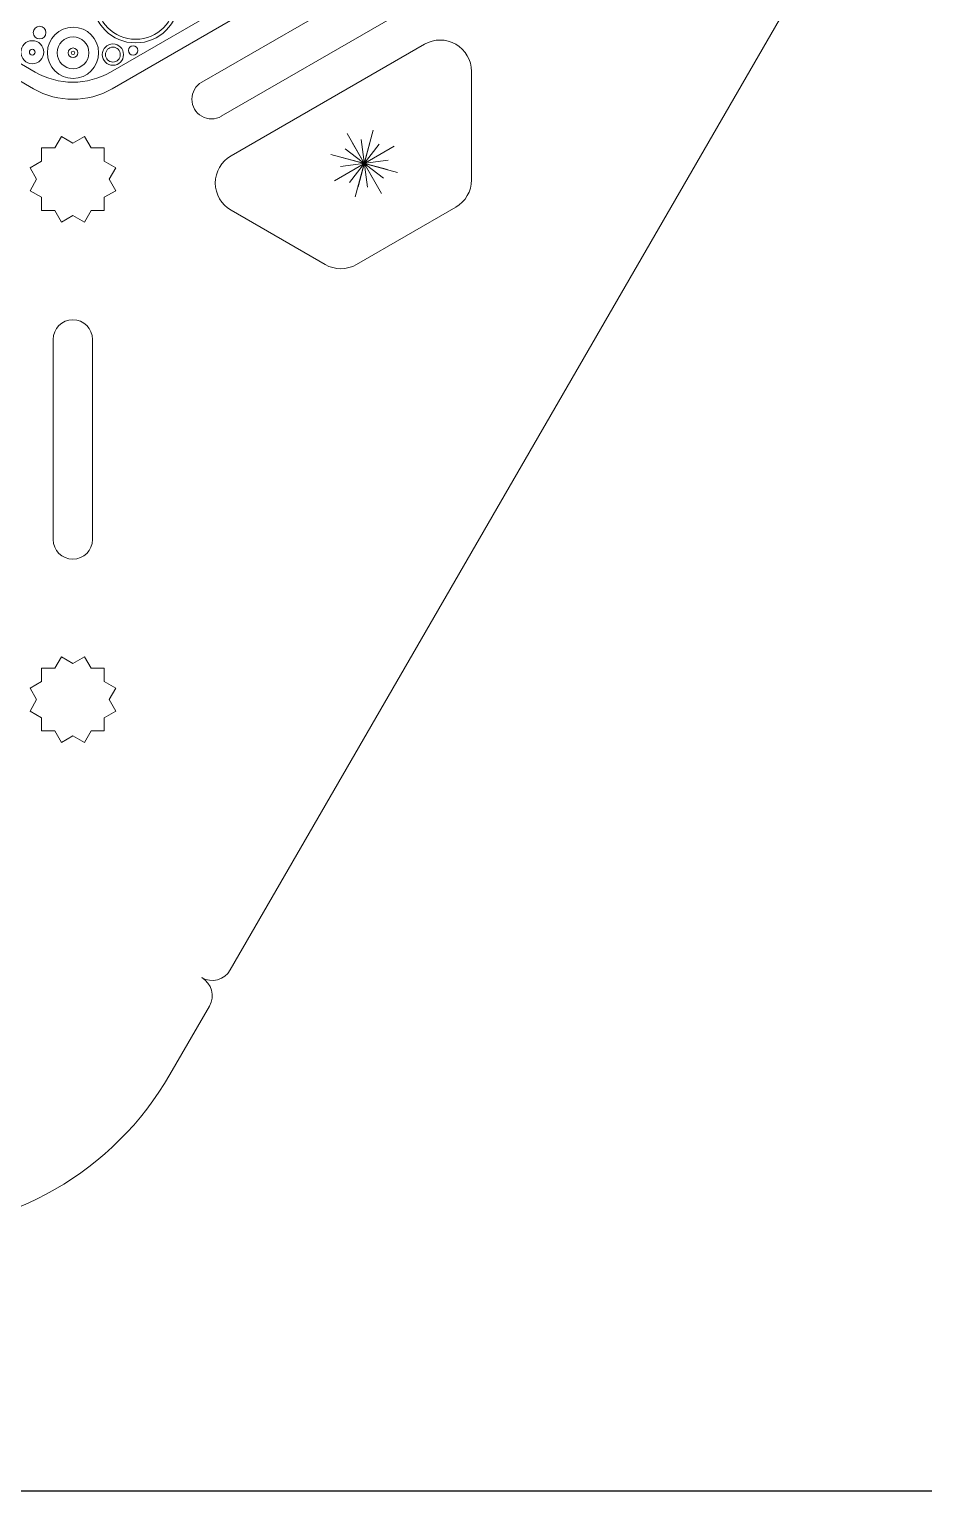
# Model space of a CAD drawing. Header units: millimetres. Extents: x -13 to 887, y 0 to 600.
# Drawn here: x 392.2 to 477.8, y 0 to 139.9 of the extents above; entities that cross this region are included whole.
import ezdxf

# ---------------------------------------------------------------- set-up
doc = ezdxf.new("R2010")
doc.units = ezdxf.units.MM
doc.layers.get('0').update_dxf_attribs({"true_color": 0x000000})
for name, color, linetype, lineweight, true_color in [('Cut_First', 1, 'Continuous', 20, 0xff0000), ('Cut_Second', 1, 'Continuous', 20, 0xff0000), ('Vector Engrave', 5, 'Continuous', 0, 0x0000ff)]:
    doc.layers.add(name, color=color, linetype=linetype, lineweight=lineweight, true_color=true_color)

msp = doc.modelspace()

# ---------------------------------------------------------------- linework, layer by layer
msp.add_line((-13, 0), (887, 0))
at = {"layer": 'Cut_First'}
for p, q in [((362.62, 151.49), (392.62, 134.17)), ((400.12, 134.17), (430.12, 151.49))]:
    msp.add_line(p, q, dxfattribs=at)
msp.add_arc((396.37, 140.66), 7.5, 240, 300, dxfattribs=at)
at = {"layer": 'Cut_Second'}
for p, q in [((512.56, 225), (411.43, 49.84)), ((408.7, 134.79), (425.3, 144.37)), ((427.18, 141.13), (410.57, 131.54)), ((430, 138.43), (411.5, 127.75)), ((434.5, 135.83), (434.5, 125.44)), ((395.28, 129.61), (394.64, 128.51)), ((396.37, 128.97), (395.28, 129.61)), ((397.47, 129.61), (396.37, 128.97)), ((398.11, 128.51), (397.47, 129.61)), ((394.64, 128.51), (393.37, 128.51)), ((393.37, 128.51), (393.37, 127.24)), ((399.37, 128.51), (398.11, 128.51)), ((399.37, 127.24), (399.37, 128.51)), ((393.37, 127.24), (392.28, 126.61)), ((392.28, 126.61), (392.91, 125.51)), ((400.47, 126.61), (399.37, 127.24)), ((399.84, 125.51), (400.47, 126.61)), ((392.91, 125.51), (392.28, 124.41)), ((400.47, 124.41), (399.84, 125.51)), ((392.28, 124.41), (393.37, 123.78)), ((393.37, 123.78), (393.37, 122.51)), ((399.37, 123.78), (400.47, 124.41)), ((399.37, 122.51), (399.37, 123.78)), ((393.37, 122.51), (394.64, 122.51)), ((394.64, 122.51), (395.28, 121.41)), ((395.28, 121.41), (396.37, 122.04)), ((396.37, 122.04), (397.47, 121.41)), ((397.47, 121.41), (398.11, 122.51)), ((398.11, 122.51), (399.37, 122.51)), ((420.5, 117.35), (411.5, 122.55)), ((433, 122.84), (423.5, 117.35)), ((394.5, 91.03), (394.5, 110.19)), ((398.25, 110.19), (398.25, 91.03)), ((395.28, 79.81), (394.64, 78.71)), ((396.37, 79.18), (395.28, 79.81)), ((397.47, 79.81), (396.37, 79.18)), ((398.11, 78.71), (397.47, 79.81)), ((394.64, 78.71), (393.37, 78.71)), ((393.37, 78.71), (393.37, 77.44)), ((399.37, 78.71), (398.11, 78.71)), ((399.37, 77.44), (399.37, 78.71)), ((393.37, 77.44), (392.28, 76.81)), ((400.47, 76.81), (399.37, 77.44)), ((392.28, 76.81), (392.91, 75.71)), ((392.91, 75.71), (392.28, 74.61)), ((399.84, 75.71), (400.47, 76.81)), ((400.47, 74.61), (399.84, 75.71)), ((392.28, 74.61), (393.37, 73.98)), ((399.37, 73.98), (400.47, 74.61)), ((393.37, 73.98), (393.37, 72.71)), ((399.37, 72.71), (399.37, 73.98)), ((393.37, 72.71), (394.64, 72.71)), ((394.64, 72.71), (395.28, 71.61)), ((395.28, 71.61), (396.37, 72.25)), ((396.37, 72.25), (397.47, 71.61)), ((397.47, 71.61), (398.11, 72.71)), ((398.11, 72.71), (399.37, 72.71)), ((405.65, 39.84), (409.43, 46.38))]:
    msp.add_line(p, q, dxfattribs=at)
for centre, radius, start, end in [((431.5, 135.83), 3, 0, 120), ((409.64, 133.17), 1.88, 120, 300), ((413, 125.15), 3, 120, 240), ((431.5, 125.44), 3, 300, 0), ((422, 119.95), 3, 240, 300), ((396.37, 110.19), 1.88, 0, 180), ((396.37, 91.03), 1.88, 180, 0), ((409.7, 50.84), 2, 240, 330), ((407.7, 47.38), 2, 330, 60), ((379.68, 54.83), 30, 270, 330)]:
    msp.add_arc(centre, radius, start, end, dxfattribs=at)
at = {"layer": 'Vector Engrave'}
for p, q in [((392.77, 135.77), (363.94, 152.42)), ((428.81, 152.42), (399.98, 135.77)), ((423.39, 123.83), (425.11, 130.22)), ((421.39, 125.37), (427.11, 128.68)), ((425.9, 124.16), (422.6, 129.89)), ((422.84, 125.19), (425.66, 128.86)), ((425.4, 125.03), (423.1, 129.02)), ((423.65, 124.79), (424.85, 129.25)), ((424.55, 124.74), (423.95, 129.31)), ((427.44, 126.17), (421.06, 127.88)), ((426.54, 127.33), (421.96, 126.72)), ((426.48, 126.43), (422.02, 127.62)), ((422.25, 125.87), (426.25, 128.18)), ((426.08, 125.62), (422.42, 128.43))]:
    msp.add_line(p, q, dxfattribs=at)
for centre, radius in [((402.38, 142.68), 4.12), ((402.38, 142.68), 3.77), ((393.19, 139.55), 0.609), ((396.39, 137.61), 2.45), ((392.49, 137.67), 1.1), ((396.39, 137.61), 1.52), ((392.49, 137.67), 0.274), ((396.39, 137.61), 0.461), ((396.39, 137.61), 0.169), ((400.2, 137.44), 1.02), ((400.2, 137.44), 0.713), ((402.13, 137.84), 0.45)]:
    msp.add_circle(centre, radius, dxfattribs=at)
msp.add_arc((396.37, 142.01), 7.21, 240, 300, dxfattribs=at)

doc.saveas('drawing.dxf')
